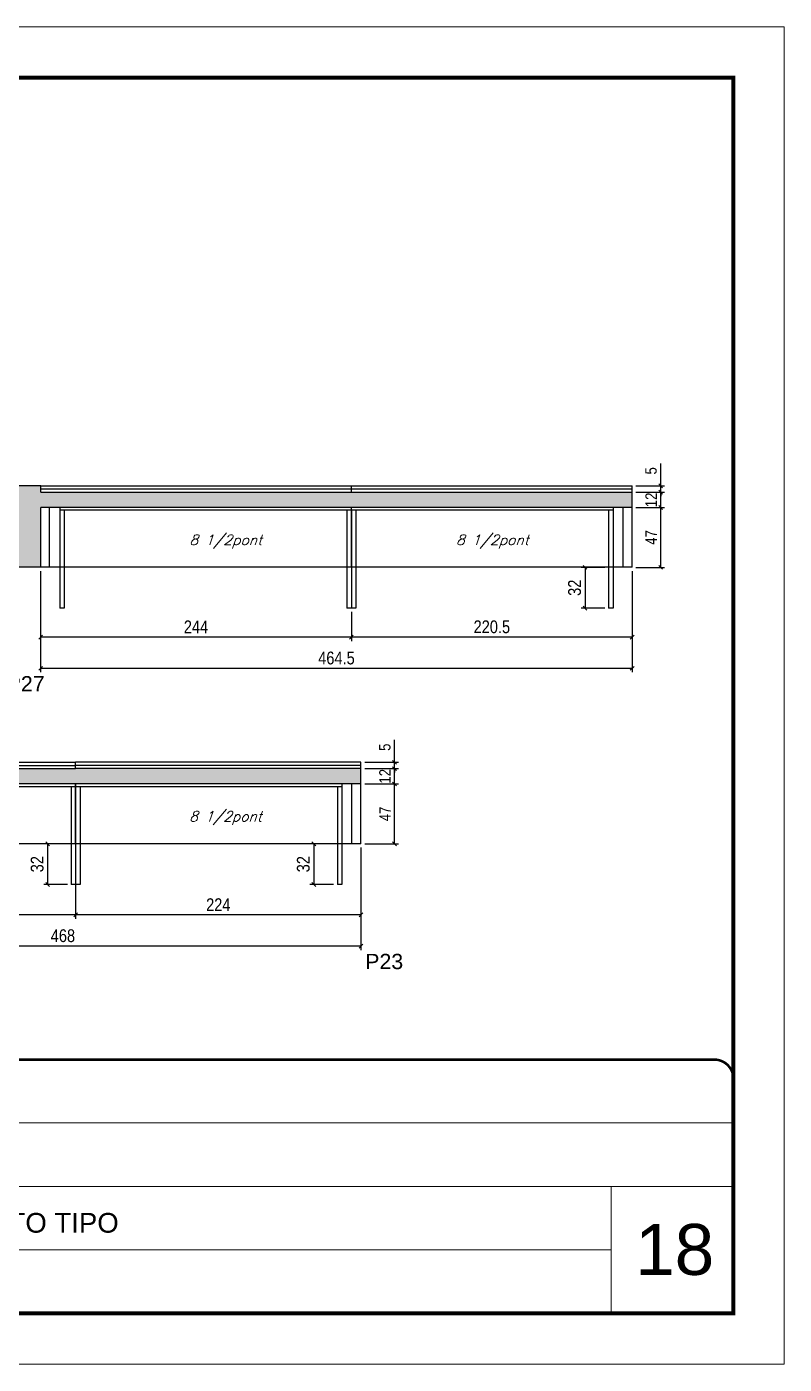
# Model space of a CAD drawing. Extents: x -10448 to -1189, y -11772 to 17235.
# Drawn here: x -7960 to -7365, y 11200 to 12250 of the extents above; entities that cross this region are included whole.
import ezdxf

# ---------------------------------------------------------------- set-up
doc = ezdxf.new("R2010")
doc.units = 0
doc.linetypes.add('CONTINUO', pattern=[0])
doc.linetypes.add('DASHED', pattern=[0.75, 0.5, -0.25])
for name, color, linetype in [('5', 5, 'Continuous'), ('COTA', 241, 'Continuous'), ('Painéis', 200, 'Continuous'), ('SARR_2.2x7', 40, 'Continuous'), ('SARR_3.5x7', 81, 'Continuous'), ('SARR_EDITAR', 141, 'Continuous'), ('texto', 7, 'Continuous')]:
    doc.layers.add(name, color=color, linetype=linetype)
for name, color, linetype, lineweight in [('CARIMBO', 255, 'Continuous', 9), ('Folhas', 255, 'Continuous', 9), ('SARRAFO DE PRESSAO', 251, 'DASHED', 9)]:
    doc.layers.add(name, color=color, linetype=linetype, lineweight=lineweight)
doc.styles.add('ARIAL', font='arial.ttf')
doc.styles.add('COTA TECNICA', font='techl___.ttf', dxfattribs={"height": 10})
doc.styles.add('COTA TECNICA-50', font='techl___.ttf', dxfattribs={"height": 9})
doc.styles.add('Romans', font='romans.shx')
doc.styles.get("Standard").update_dxf_attribs({"font": 'arial.ttf'})
doc.dimstyles.new('COTA PAINEL-50', dxfattribs={"dimtxt": 9, "dimasz": 3, "dimexe": 3, "dimexo": 3, "dimgap": 3, "dimtad": 1, "dimdec": 1, "dimzin": 12, "dimdsep": 46, "dimtxsty": 'COTA TECNICA-50', "dimblk1": 'OBLIQUE', "dimblk2": 'OBLIQUE', "dimsah": 1, "dimcen": 0.9, "dimclrd": 4, "dimclre": 4, "dimclrt": 240, "dimadec": 1, "dimazin": 3, "dimtfac": 1, "dimtdec": 1, "dimtmove": 0, "dimatfit": 3, "dimfxl": 1, "dimtolj": 1, "dimtzin": 12, "dimarcsym": 0})
doc.dimstyles.new('PAINEL', dxfattribs={"dimtxt": 10, "dimasz": 3, "dimexe": 3, "dimexo": 3, "dimgap": 3, "dimtad": 1, "dimdec": 1, "dimzin": 12, "dimdsep": 46, "dimtxsty": 'COTA TECNICA', "dimblk1": 'OBLIQUE', "dimblk2": 'OBLIQUE', "dimsah": 1, "dimcen": 0.9, "dimclrd": 4, "dimclre": 4, "dimclrt": 240, "dimadec": 1, "dimazin": 3, "dimtfac": 1, "dimtdec": 1, "dimtmove": 0, "dimatfit": 3, "dimfxl": 1, "dimtolj": 1, "dimtzin": 12, "dimarcsym": 0})

# ---------------------------------------------------------------- blocks, each defined once
blk = doc.blocks.new('9999999999')
at = {"color": 30, "linetype": 'CONTINUO'}
for p, q in [((98564.6, 34379.6), (99584, 34379.6)), ((98564.6, 34329.8), (99488, 34329.8)), ((99584, 34329.8), (99488, 34329.8)), ((99488, 34329.8), (99488, 34230.2)), ((98564.6, 34280), (99488, 34280))]:
    blk.add_line(p, q, dxfattribs=at)
at = {"color": 30, "linetype": 'CONTINUO', "const_width": 2}
blk.add_lwpolyline([(99584, 34230.2), (99584, 34414.4, 0.414214), (99569, 34429.4), (98229, 34429.4, 0.414214), (98214, 34414.4), (98214, 34245.2, 0.414214), (98229, 34230.2), (99584, 34230.2)], format="xyb", dxfattribs=at)
at = {"layer": 'Folhas'}
blk.add_lwpolyline([(98139, 34190.2), (99624, 34190.2), (99624, 35240.2), (98139, 35240.2)], close=True, dxfattribs=at)
at = {"layer": 'Folhas', "color": 30, "const_width": 3}
blk.add_lwpolyline([(98214, 34230.2), (99584, 34230.2), (99584, 35200.2), (98214, 35200.2)], close=True, dxfattribs=at)
at = {"color": 7, "linetype": 'Continuous', "ltscale": 5, "style": 'ARIAL'}
blk.add_text('2°, 3° E PAVIMENTO TIPO', height=15.483, dxfattribs=at).set_placement((98837.7, 34293.5))
blk = doc.blocks.new('_Oblique')
at = {"color": 0, "linetype": 'ByBlock', "lineweight": -2}
blk.add_line((-0.5, -0.5), (0.5, 0.5), dxfattribs=at)
blk = doc.blocks.new('*D1392')
at = {"layer": 'COTA', "color": 4, "linetype": 'ByBlock', "lineweight": -2, "transparency": 16777216}
for p, q in [((-7461.8, 11889.5), (-7461.8, 11907)), ((-7481.2, 11889.5), (-7458.8, 11889.5)), ((-7461.8, 11884.5), (-7461.8, 11889.5)), ((-7481.2, 11884.5), (-7458.8, 11884.5)), ((-7461.8, 11884.5), (-7461.8, 11881.5))]:
    blk.add_line(p, q, dxfattribs=at)
at = {"layer": 'Defpoints', "color": 0, "linetype": 'ByBlock', "transparency": 16777216}
for p in [(-7484.2, 11889.5), (-7461.8, 11889.5), (-7484.2, 11884.5)]:
    blk.add_point(p, dxfattribs=at)
at = {"layer": 'COTA', "color": 4, "linetype": 'ByBlock', "lineweight": -2, "transparency": 16777216, "xscale": 3, "yscale": 3, "zscale": 3}
for p, rotation in [((-7461.8, 11889.5), 270), ((-7461.8, 11884.5), 90)]:
    blk.add_blockref('_Oblique', p, dxfattribs=dict(at, rotation=rotation))
at = {"layer": 'COTA', "color": 240, "linetype": 'ByBlock', "transparency": 16777216, "insert": (-7469.4, 11901.3), "char_height": 9, "attachment_point": 5, "rotation": 90, "style": 'COTA TECNICA-50'}
blk.add_mtext('\\A1;5', dxfattribs=at)
blk = doc.blocks.new('*D340')
at = {"layer": 'COTA', "color": 4, "linetype": 'ByBlock', "lineweight": -2, "transparency": 16777216}
for p, q in [((-7921.2, 11605.5), (-7921.2, 11549.7)), ((-7697.2, 11605.5), (-7697.2, 11549.7)), ((-7697.2, 11552.7), (-7921.2, 11552.7))]:
    blk.add_line(p, q, dxfattribs=at)
at = {"layer": 'Defpoints', "color": 0, "linetype": 'ByBlock', "transparency": 16777216}
for p in [(-7921.2, 11608.5), (-7697.2, 11608.5), (-7921.2, 11552.7)]:
    blk.add_point(p, dxfattribs=at)
at = {"layer": 'COTA', "color": 4, "linetype": 'ByBlock', "lineweight": -2, "transparency": 16777216, "xscale": 3, "yscale": 3, "zscale": 3, "rotation": 180}
blk.add_blockref('_Oblique', (-7921.2, 11552.7), dxfattribs=at)
at = {"layer": 'COTA', "color": 4, "linetype": 'ByBlock', "lineweight": -2, "transparency": 16777216, "xscale": 3, "yscale": 3, "zscale": 3}
blk.add_blockref('_Oblique', (-7697.2, 11552.7), dxfattribs=at)
at = {"layer": 'COTA', "color": 240, "linetype": 'ByBlock', "transparency": 16777216, "insert": (-7809.2, 11560.7), "char_height": 10, "attachment_point": 5, "style": 'COTA TECNICA'}
blk.add_mtext('\\A1;224', dxfattribs=at)
blk = doc.blocks.new('*D1404')
at = {"layer": 'COTA', "color": 4, "linetype": 'ByBlock', "lineweight": -2, "transparency": 16777216}
for p, q in [((-7718.7, 11608.5), (-7737.2, 11608.5)), ((-7734.2, 11608.5), (-7734.2, 11576.5)), ((-7718.7, 11576.5), (-7737.2, 11576.5))]:
    blk.add_line(p, q, dxfattribs=at)
at = {"layer": 'Defpoints', "color": 0, "linetype": 'ByBlock', "transparency": 16777216}
for p in [(-7715.7, 11608.5), (-7734.2, 11576.5), (-7715.7, 11576.5)]:
    blk.add_point(p, dxfattribs=at)
at = {"layer": 'COTA', "color": 4, "linetype": 'ByBlock', "lineweight": -2, "transparency": 16777216, "xscale": 3, "yscale": 3, "zscale": 3}
for p, rotation in [((-7734.2, 11608.5), 90), ((-7734.2, 11576.5), 270)]:
    blk.add_blockref('_Oblique', p, dxfattribs=dict(at, rotation=rotation))
at = {"layer": 'COTA', "color": 240, "linetype": 'ByBlock', "transparency": 16777216, "insert": (-7742.4, 11592.5), "char_height": 10, "attachment_point": 5, "rotation": 90, "style": 'COTA TECNICA'}
blk.add_mtext('\\A1;32', dxfattribs=at)
blk = doc.blocks.new('*D341')
at = {"layer": 'COTA', "color": 4, "linetype": 'ByBlock', "lineweight": -2, "transparency": 16777216}
for p, q in [((-8165.2, 11605.5), (-8165.2, 11549.7)), ((-7921.2, 11605.5), (-7921.2, 11549.7)), ((-7921.2, 11552.7), (-8165.2, 11552.7))]:
    blk.add_line(p, q, dxfattribs=at)
at = {"layer": 'Defpoints', "color": 0, "linetype": 'ByBlock', "transparency": 16777216}
for p in [(-8165.2, 11608.5), (-7921.2, 11608.5), (-8165.2, 11552.7)]:
    blk.add_point(p, dxfattribs=at)
at = {"layer": 'COTA', "color": 4, "linetype": 'ByBlock', "lineweight": -2, "transparency": 16777216, "xscale": 3, "yscale": 3, "zscale": 3, "rotation": 180}
blk.add_blockref('_Oblique', (-8165.2, 11552.7), dxfattribs=at)
at = {"layer": 'COTA', "color": 4, "linetype": 'ByBlock', "lineweight": -2, "transparency": 16777216, "xscale": 3, "yscale": 3, "zscale": 3}
blk.add_blockref('_Oblique', (-7921.2, 11552.7), dxfattribs=at)
at = {"layer": 'COTA', "color": 240, "linetype": 'ByBlock', "transparency": 16777216, "insert": (-8043.2, 11560.7), "char_height": 10, "attachment_point": 5, "style": 'COTA TECNICA'}
blk.add_mtext('\\A1;244', dxfattribs=at)
blk = doc.blocks.new('*D342')
at = {"layer": 'COTA', "color": 4, "linetype": 'ByBlock', "lineweight": -2, "transparency": 16777216}
for p, q in [((-8165.2, 11605.5), (-8165.2, 11525.1)), ((-7697.2, 11605.5), (-7697.2, 11525.1)), ((-7697.2, 11528.1), (-8165.2, 11528.1))]:
    blk.add_line(p, q, dxfattribs=at)
at = {"layer": 'Defpoints', "color": 0, "linetype": 'ByBlock', "transparency": 16777216}
for p in [(-8165.2, 11608.5), (-7697.2, 11608.5), (-8165.2, 11528.1)]:
    blk.add_point(p, dxfattribs=at)
at = {"layer": 'COTA', "color": 4, "linetype": 'ByBlock', "lineweight": -2, "transparency": 16777216, "xscale": 3, "yscale": 3, "zscale": 3, "rotation": 180}
blk.add_blockref('_Oblique', (-8165.2, 11528.1), dxfattribs=at)
at = {"layer": 'COTA', "color": 4, "linetype": 'ByBlock', "lineweight": -2, "transparency": 16777216, "xscale": 3, "yscale": 3, "zscale": 3}
blk.add_blockref('_Oblique', (-7697.2, 11528.1), dxfattribs=at)
at = {"layer": 'COTA', "color": 240, "linetype": 'ByBlock', "transparency": 16777216, "insert": (-7931.2, 11536.3), "char_height": 10, "attachment_point": 5, "style": 'COTA TECNICA'}
blk.add_mtext('\\A1;468', dxfattribs=at)
blk = doc.blocks.new('*D1405')
at = {"layer": 'COTA', "color": 4, "linetype": 'ByBlock', "lineweight": -2, "transparency": 16777216}
for p, q in [((-7927.7, 11608.5), (-7946.2, 11608.5)), ((-7943.2, 11608.5), (-7943.2, 11576.5)), ((-7927.7, 11576.5), (-7946.2, 11576.5))]:
    blk.add_line(p, q, dxfattribs=at)
at = {"layer": 'Defpoints', "color": 0, "linetype": 'ByBlock', "transparency": 16777216}
for p in [(-7924.7, 11608.5), (-7943.2, 11576.5), (-7924.7, 11576.5)]:
    blk.add_point(p, dxfattribs=at)
at = {"layer": 'COTA', "color": 4, "linetype": 'ByBlock', "lineweight": -2, "transparency": 16777216, "xscale": 3, "yscale": 3, "zscale": 3}
for p, rotation in [((-7943.2, 11608.5), 90), ((-7943.2, 11576.5), 270)]:
    blk.add_blockref('_Oblique', p, dxfattribs=dict(at, rotation=rotation))
at = {"layer": 'COTA', "color": 240, "linetype": 'ByBlock', "transparency": 16777216, "insert": (-7951.4, 11592.5), "char_height": 10, "attachment_point": 5, "rotation": 90, "style": 'COTA TECNICA'}
blk.add_mtext('\\A1;32', dxfattribs=at)
blk = doc.blocks.new('*D356')
at = {"layer": 'COTA', "color": 4, "linetype": 'ByBlock', "lineweight": -2, "transparency": 16777216}
for p, q in [((-7484.2, 11822.5), (-7484.2, 11767.7)), ((-7704.7, 11790.5), (-7704.7, 11767.7)), ((-7484.2, 11770.7), (-7704.7, 11770.7))]:
    blk.add_line(p, q, dxfattribs=at)
at = {"layer": 'Defpoints', "color": 0, "linetype": 'ByBlock', "transparency": 16777216}
for p in [(-7484.2, 11825.5), (-7704.7, 11793.5), (-7704.7, 11770.7)]:
    blk.add_point(p, dxfattribs=at)
at = {"layer": 'COTA', "color": 4, "linetype": 'ByBlock', "lineweight": -2, "transparency": 16777216, "xscale": 3, "yscale": 3, "zscale": 3, "rotation": 180}
blk.add_blockref('_Oblique', (-7704.7, 11770.7), dxfattribs=at)
at = {"layer": 'COTA', "color": 4, "linetype": 'ByBlock', "lineweight": -2, "transparency": 16777216, "xscale": 3, "yscale": 3, "zscale": 3}
blk.add_blockref('_Oblique', (-7484.2, 11770.7), dxfattribs=at)
at = {"layer": 'COTA', "color": 240, "linetype": 'ByBlock', "transparency": 16777216, "insert": (-7594.4, 11778.8), "char_height": 10, "attachment_point": 5, "style": 'COTA TECNICA'}
blk.add_mtext('\\A1;220.5', dxfattribs=at)
blk = doc.blocks.new('*D357')
at = {"layer": 'COTA', "color": 4, "linetype": 'ByBlock', "lineweight": -2, "transparency": 16777216}
for p, q in [((-7948.7, 11822.5), (-7948.7, 11767.7)), ((-7704.7, 11790.5), (-7704.7, 11767.7)), ((-7704.7, 11770.7), (-7948.7, 11770.7))]:
    blk.add_line(p, q, dxfattribs=at)
at = {"layer": 'Defpoints', "color": 0, "linetype": 'ByBlock', "transparency": 16777216}
for p in [(-7948.7, 11825.5), (-7704.7, 11793.5), (-7948.7, 11770.7)]:
    blk.add_point(p, dxfattribs=at)
at = {"layer": 'COTA', "color": 4, "linetype": 'ByBlock', "lineweight": -2, "transparency": 16777216, "xscale": 3, "yscale": 3, "zscale": 3, "rotation": 180}
blk.add_blockref('_Oblique', (-7948.7, 11770.7), dxfattribs=at)
at = {"layer": 'COTA', "color": 4, "linetype": 'ByBlock', "lineweight": -2, "transparency": 16777216, "xscale": 3, "yscale": 3, "zscale": 3}
blk.add_blockref('_Oblique', (-7704.7, 11770.7), dxfattribs=at)
at = {"layer": 'COTA', "color": 240, "linetype": 'ByBlock', "transparency": 16777216, "insert": (-7826.7, 11778.8), "char_height": 10, "attachment_point": 5, "style": 'COTA TECNICA'}
blk.add_mtext('\\A1;244', dxfattribs=at)
blk = doc.blocks.new('*D1423')
at = {"layer": 'COTA', "color": 4, "linetype": 'ByBlock', "lineweight": -2, "transparency": 16777216}
for p, q in [((-7948.7, 11822.5), (-7948.7, 11743.2)), ((-7484.2, 11822.5), (-7484.2, 11743.2)), ((-7484.2, 11746.2), (-7948.7, 11746.2))]:
    blk.add_line(p, q, dxfattribs=at)
at = {"layer": 'Defpoints', "color": 0, "linetype": 'ByBlock', "transparency": 16777216}
for p in [(-7948.7, 11825.5), (-7484.2, 11825.5), (-7948.7, 11746.2)]:
    blk.add_point(p, dxfattribs=at)
at = {"layer": 'COTA', "color": 4, "linetype": 'ByBlock', "lineweight": -2, "transparency": 16777216, "xscale": 3, "yscale": 3, "zscale": 3, "rotation": 180}
blk.add_blockref('_Oblique', (-7948.7, 11746.2), dxfattribs=at)
at = {"layer": 'COTA', "color": 4, "linetype": 'ByBlock', "lineweight": -2, "transparency": 16777216, "xscale": 3, "yscale": 3, "zscale": 3}
blk.add_blockref('_Oblique', (-7484.2, 11746.2), dxfattribs=at)
at = {"layer": 'COTA', "color": 240, "linetype": 'ByBlock', "transparency": 16777216, "insert": (-7716.4, 11754.3), "char_height": 10, "attachment_point": 5, "style": 'COTA TECNICA'}
blk.add_mtext('\\A1;464.5', dxfattribs=at)
blk = doc.blocks.new('*D1424')
at = {"layer": 'COTA', "color": 4, "linetype": 'ByBlock', "lineweight": -2, "transparency": 16777216}
for p, q in [((-7505.7, 11825.5), (-7524.2, 11825.5)), ((-7521.2, 11825.5), (-7521.2, 11793.5)), ((-7505.7, 11793.5), (-7524.2, 11793.5))]:
    blk.add_line(p, q, dxfattribs=at)
at = {"layer": 'Defpoints', "color": 0, "linetype": 'ByBlock', "transparency": 16777216}
for p in [(-7502.7, 11825.5), (-7521.2, 11793.5), (-7502.7, 11793.5)]:
    blk.add_point(p, dxfattribs=at)
at = {"layer": 'COTA', "color": 4, "linetype": 'ByBlock', "lineweight": -2, "transparency": 16777216, "xscale": 3, "yscale": 3, "zscale": 3}
for p, rotation in [((-7521.2, 11825.5), 90), ((-7521.2, 11793.5), 270)]:
    blk.add_blockref('_Oblique', p, dxfattribs=dict(at, rotation=rotation))
at = {"layer": 'COTA', "color": 240, "linetype": 'ByBlock', "transparency": 16777216, "insert": (-7529.4, 11809.5), "char_height": 10, "attachment_point": 5, "rotation": 90, "style": 'COTA TECNICA'}
blk.add_mtext('\\A1;32', dxfattribs=at)
blk = doc.blocks.new('*D361')
at = {"layer": 'COTA', "color": 4, "linetype": 'ByBlock', "lineweight": -2, "transparency": 16777216}
for p, q in [((-7481.2, 11872.5), (-7458.8, 11872.5)), ((-7461.8, 11825.5), (-7461.8, 11872.5)), ((-7481.2, 11825.5), (-7458.8, 11825.5))]:
    blk.add_line(p, q, dxfattribs=at)
at = {"layer": 'Defpoints', "color": 0, "linetype": 'ByBlock', "transparency": 16777216}
for p in [(-7484.2, 11872.5), (-7461.8, 11872.5), (-7484.2, 11825.5)]:
    blk.add_point(p, dxfattribs=at)
at = {"layer": 'COTA', "color": 4, "linetype": 'ByBlock', "lineweight": -2, "transparency": 16777216, "xscale": 3, "yscale": 3, "zscale": 3}
for p, rotation in [((-7461.8, 11872.5), 90), ((-7461.8, 11825.5), 270)]:
    blk.add_blockref('_Oblique', p, dxfattribs=dict(at, rotation=rotation))
at = {"layer": 'COTA', "color": 240, "linetype": 'ByBlock', "transparency": 16777216, "insert": (-7469.3, 11849), "char_height": 9, "attachment_point": 5, "rotation": 90, "style": 'COTA TECNICA-50'}
blk.add_mtext('\\A1;47', dxfattribs=at)
blk = doc.blocks.new('*D362')
at = {"layer": 'COTA', "color": 4, "linetype": 'ByBlock', "lineweight": -2, "transparency": 16777216}
for p, q in [((-7481.2, 11884.5), (-7458.8, 11884.5)), ((-7461.8, 11872.5), (-7461.8, 11884.5)), ((-7481.2, 11872.5), (-7458.8, 11872.5))]:
    blk.add_line(p, q, dxfattribs=at)
at = {"layer": 'Defpoints', "color": 0, "linetype": 'ByBlock', "transparency": 16777216}
for p in [(-7484.2, 11884.5), (-7461.8, 11884.5), (-7484.2, 11872.5)]:
    blk.add_point(p, dxfattribs=at)
at = {"layer": 'COTA', "color": 4, "linetype": 'ByBlock', "lineweight": -2, "transparency": 16777216, "xscale": 3, "yscale": 3, "zscale": 3}
for p, rotation in [((-7461.8, 11884.5), 90), ((-7461.8, 11872.5), 270)]:
    blk.add_blockref('_Oblique', p, dxfattribs=dict(at, rotation=rotation))
at = {"layer": 'COTA', "color": 240, "linetype": 'ByBlock', "transparency": 16777216, "insert": (-7469.3, 11878.5), "char_height": 9, "attachment_point": 5, "rotation": 90, "style": 'COTA TECNICA-50'}
blk.add_mtext('\\A1;12', dxfattribs=at)
blk = doc.blocks.new('*D1433')
at = {"layer": 'COTA', "color": 4, "linetype": 'ByBlock', "lineweight": -2, "transparency": 16777216}
for p, q in [((-7694.2, 11655.5), (-7667.8, 11655.5)), ((-7670.8, 11608.5), (-7670.8, 11655.5)), ((-7694.2, 11608.5), (-7667.8, 11608.5))]:
    blk.add_line(p, q, dxfattribs=at)
at = {"layer": 'Defpoints', "color": 0, "linetype": 'ByBlock', "transparency": 16777216}
for p in [(-7697.2, 11655.5), (-7670.8, 11655.5), (-7697.2, 11608.5)]:
    blk.add_point(p, dxfattribs=at)
at = {"layer": 'COTA', "color": 4, "linetype": 'ByBlock', "lineweight": -2, "transparency": 16777216, "xscale": 3, "yscale": 3, "zscale": 3}
for p, rotation in [((-7670.8, 11655.5), 90), ((-7670.8, 11608.5), 270)]:
    blk.add_blockref('_Oblique', p, dxfattribs=dict(at, rotation=rotation))
at = {"layer": 'COTA', "color": 240, "linetype": 'ByBlock', "transparency": 16777216, "insert": (-7678.3, 11632), "char_height": 9, "attachment_point": 5, "rotation": 90, "style": 'COTA TECNICA-50'}
blk.add_mtext('\\A1;47', dxfattribs=at)
blk = doc.blocks.new('*D1434')
at = {"layer": 'COTA', "color": 4, "linetype": 'ByBlock', "lineweight": -2, "transparency": 16777216}
for p, q in [((-7694.2, 11667.5), (-7667.8, 11667.5)), ((-7670.8, 11655.5), (-7670.8, 11667.5)), ((-7694.2, 11655.5), (-7667.8, 11655.5))]:
    blk.add_line(p, q, dxfattribs=at)
at = {"layer": 'Defpoints', "color": 0, "linetype": 'ByBlock', "transparency": 16777216}
for p in [(-7697.2, 11667.5), (-7670.8, 11667.5), (-7697.2, 11655.5)]:
    blk.add_point(p, dxfattribs=at)
at = {"layer": 'COTA', "color": 4, "linetype": 'ByBlock', "lineweight": -2, "transparency": 16777216, "xscale": 3, "yscale": 3, "zscale": 3}
for p, rotation in [((-7670.8, 11667.5), 90), ((-7670.8, 11655.5), 270)]:
    blk.add_blockref('_Oblique', p, dxfattribs=dict(at, rotation=rotation))
at = {"layer": 'COTA', "color": 240, "linetype": 'ByBlock', "transparency": 16777216, "insert": (-7678.3, 11661.5), "char_height": 9, "attachment_point": 5, "rotation": 90, "style": 'COTA TECNICA-50'}
blk.add_mtext('\\A1;12', dxfattribs=at)
blk = doc.blocks.new('*D1435')
at = {"layer": 'COTA', "color": 4, "linetype": 'ByBlock', "lineweight": -2, "transparency": 16777216}
for p, q in [((-7670.8, 11672.5), (-7670.8, 11690)), ((-7694.2, 11672.5), (-7667.8, 11672.5)), ((-7694.2, 11667.5), (-7667.8, 11667.5)), ((-7670.8, 11667.5), (-7670.8, 11672.5)), ((-7670.8, 11667.5), (-7670.8, 11664.5))]:
    blk.add_line(p, q, dxfattribs=at)
at = {"layer": 'Defpoints', "color": 0, "linetype": 'ByBlock', "transparency": 16777216}
for p in [(-7697.2, 11672.5), (-7697.2, 11667.5), (-7670.8, 11672.5)]:
    blk.add_point(p, dxfattribs=at)
at = {"layer": 'COTA', "color": 4, "linetype": 'ByBlock', "lineweight": -2, "transparency": 16777216, "xscale": 3, "yscale": 3, "zscale": 3}
for p, rotation in [((-7670.8, 11672.5), 270), ((-7670.8, 11667.5), 90)]:
    blk.add_blockref('_Oblique', p, dxfattribs=dict(at, rotation=rotation))
at = {"layer": 'COTA', "color": 240, "linetype": 'ByBlock', "transparency": 16777216, "insert": (-7678.4, 11684.3), "char_height": 9, "attachment_point": 5, "rotation": 90, "style": 'COTA TECNICA-50'}
blk.add_mtext('\\A1;5', dxfattribs=at)

msp = doc.modelspace()

# ---------------------------------------------------------------- hatches: boundary and pattern name
at = {"layer": 'COTA', "linetype": 'ByBlock'}
h = msp.add_hatch(dxfattribs=at)
h.set_pattern_fill('AR-CONC', color=256, scale=0.03)
h.set_pattern_definition([(50, (-141028.7827, -20658.1277), (5.46554007, -0.47817257), [0.5715, -6.2865]), (355, (-141028.7827, -20658.128), (-1.05730264, 5.73170536), [0.4572, -5.02921753]), (100.4514447, (-141028.327, -20658.1676), (4.40823741, 5.25353256), [0.48570026, -5.34270734]), (46.1842, (-141028.783, -20656.604), (8.13237123, -1.26126984), [0.85725, -9.42975]), (96.6355576, (-141028.105, -20656.709), (7.122124, 7.42278374), [0.7285507, -8.01406824]), (351.184151, (-141028.783, -20656.604), (7.122124, 7.42278374), [0.685799, -7.54379196]), (21, (-141028.0207, -20656.9847), (4.54843174, -3.06795595), [0.5715, -6.2865]), (326, (-141028.0207, -20656.985), (1.85406085, 5.52563898), [0.4572, -5.0292]), (71.451445, (-141027.6417, -20657.2404), (6.40249258, 2.45768307), [0.48570026, -5.34269813]), (37.5, (-141028.7827, -20658.1277), (0.092658098, 2.536651166), [0, -4.96824, 0, -5.1054, 0, -5.04825]), (7.5, (-141028.7827, -20658.1277), (2.004589875, 3.005417245), [0, -2.91084, 0, -4.85394, 0, -1.92405]), (327.5, (-141030.482, -20658.1277), (4.067717855, -0.17186232), [0, -1.905, 0, -5.9436, 0, -7.8867]), (317.5, (-141031.244, -20658.1277), (4.44387544, 0.76279473), [0, -2.4765, 0, -3.94716, 0, -5.6007])])
h.paths.add_polyline_path([(-7974.41, 11825.55), (-7948.67, 11825.55), (-7948.67, 11872.55), (-7484.17, 11872.55), (-7484.17, 11884.55), (-7948.67, 11884.55), (-7948.67, 11889.55), (-7974.41, 11889.55)])
h = msp.add_hatch(dxfattribs=at)
h.set_pattern_fill('AR-CONC', color=256, scale=0.03)
h.set_pattern_definition([(50, (-139469.2827, -18395.9775), (5.46554007, -0.47817257), [0.5715, -6.2865]), (355, (-139469.2827, -18395.9775), (-1.05730264, 5.73170536), [0.4572, -5.02921753]), (100.4514447, (-139468.827, -18396.0174), (4.40823741, 5.25353256), [0.48570026, -5.34270734]), (46.1842, (-139469.283, -18394.4535), (8.13237123, -1.26126984), [0.85725, -9.42975]), (96.6355576, (-139468.605, -18394.559), (7.122124, 7.42278374), [0.7285507, -8.01406824]), (351.184151, (-139469.283, -18394.4535), (7.122124, 7.42278374), [0.685799, -7.54379196]), (21, (-139468.5207, -18394.8345), (4.54843174, -3.06795595), [0.5715, -6.2865]), (326, (-139468.5207, -18394.8345), (1.85406085, 5.52563898), [0.4572, -5.0292]), (71.451445, (-139468.1417, -18395.09), (6.40249258, 2.45768307), [0.48570026, -5.34269813]), (37.5, (-139469.2827, -18395.9775), (0.092658098, 2.536651166), [0, -4.96824, 0, -5.1054, 0, -5.04825]), (7.5, (-139469.2827, -18395.9775), (2.004589875, 3.005417245), [0, -2.91084, 0, -4.85394, 0, -1.92405]), (327.5, (-139470.982, -18395.9775), (4.067717855, -0.17186232), [0, -1.905, 0, -5.9436, 0, -7.8867]), (317.5, (-139471.744, -18395.9775), (4.44387544, 0.76279473), [0, -2.4765, 0, -3.94716, 0, -5.6007])])
h.paths.add_polyline_path([(-8197.41, 11608.52), (-8165.22, 11608.52), (-8165.22, 11655.52), (-7921.22, 11655.52), (-7697.22, 11655.52), (-7697.22, 11667.52), (-7921.22, 11667.52), (-8165.22, 11667.52), (-8165.22, 11672.52), (-8197.41, 11672.52), (-8197.41, 11667.52), (-8654.91, 11667.52), (-8654.91, 11655.52), (-8197.41, 11655.52)])

# ---------------------------------------------------------------- linework, layer by layer
for p, q in [((-7948.67, 11889.55), (-7974.41, 11889.55)), ((-7484.17, 11872.55), (-7484.17, 11884.55)), ((-7948.67, 11825.55), (-7974.41, 11825.55))]:
    msp.add_line(p, q, dxfattribs=at)
at = {"layer": 'Painéis', "linetype": 'Continuous'}
for p, q in [((-7948.67, 11884.55), (-7948.67, 11889.55)), ((-7704.67, 11884.55), (-7704.67, 11889.55)), ((-7484.17, 11884.55), (-7484.17, 11889.55)), ((-7921.22, 11667.52), (-7921.22, 11672.52)), ((-7921.22, 11667.52), (-7921.22, 11672.52)), ((-7697.22, 11667.52), (-7697.22, 11672.52))]:
    msp.add_line(p, q, dxfattribs=at)
at = {"layer": 'Painéis', "linetype": 'ByBlock'}
for p, q in [((-7484.17, 11872.55), (-7948.67, 11872.55)), ((-7948.67, 11825.55), (-7948.67, 11872.55)), ((-7704.67, 11825.55), (-7704.67, 11872.55)), ((-7484.17, 11825.55), (-7484.17, 11872.55)), ((-7484.17, 11825.55), (-7948.67, 11825.55)), ((-7697.22, 11655.52), (-7697.22, 11667.52)), ((-7921.22, 11655.52), (-8165.22, 11655.52)), ((-7697.22, 11655.52), (-7921.22, 11655.52)), ((-7921.22, 11608.52), (-7921.22, 11655.52)), ((-7921.22, 11608.52), (-7921.22, 11655.52)), ((-7697.22, 11608.52), (-7697.22, 11655.52)), ((-7921.22, 11608.52), (-8165.22, 11608.52)), ((-7697.22, 11608.52), (-7921.22, 11608.52))]:
    msp.add_line(p, q, dxfattribs=at)
at = {"layer": 'Painéis', "linetype": 'Continuous'}
for points in [[(-7948.67, 11889.55), (-7484.17, 11889.55)], [(-7948.67, 11884.55), (-7484.17, 11884.55)], [(-8165.22, 11672.52), (-7921.22, 11672.52)], [(-8165.22, 11667.52), (-7921.22, 11667.52)], [(-7697.22, 11672.52), (-7921.22, 11672.52)], [(-7697.22, 11667.52), (-7921.22, 11667.52)]]:
    msp.add_lwpolyline(points, dxfattribs=at)
at = {"layer": 'SARR_2.2x7', "linetype": 'Continuous'}
for p, q in [((-7941.67, 11825.55), (-7941.67, 11872.55)), ((-7704.67, 11870.35), (-7933.67, 11870.35)), ((-7499.17, 11870.35), (-7704.67, 11870.35)), ((-7491.17, 11825.55), (-7491.17, 11872.55)), ((-7704.22, 11608.52), (-7704.22, 11655.52)), ((-7921.22, 11653.32), (-8150.22, 11653.32)), ((-7712.22, 11653.32), (-7921.22, 11653.32))]:
    msp.add_line(p, q, dxfattribs=at)
at = {"layer": 'SARR_3.5x7'}
for p, q in [((-7933.67, 11872.55), (-7933.67, 11793.55)), ((-7930.17, 11870.35), (-7930.17, 11793.55)), ((-7708.17, 11870.35), (-7708.17, 11793.55)), ((-7704.67, 11870.35), (-7704.67, 11793.55)), ((-7701.17, 11870.35), (-7701.17, 11793.55)), ((-7502.67, 11870.35), (-7502.67, 11793.55)), ((-7499.17, 11872.55), (-7499.17, 11793.55)), ((-7930.17, 11793.55), (-7933.67, 11793.55)), ((-7704.67, 11793.55), (-7708.17, 11793.55)), ((-7701.17, 11793.55), (-7704.67, 11793.55)), ((-7499.17, 11793.55), (-7502.67, 11793.55)), ((-7921.22, 11655.52), (-7921.22, 11576.52)), ((-7921.22, 11655.52), (-7921.22, 11576.52)), ((-7712.22, 11655.52), (-7712.22, 11576.52)), ((-7924.72, 11653.32), (-7924.72, 11576.52)), ((-7917.72, 11653.32), (-7917.72, 11576.52)), ((-7715.72, 11653.32), (-7715.72, 11576.52)), ((-7921.22, 11576.52), (-7924.72, 11576.52)), ((-7917.72, 11576.52), (-7921.22, 11576.52)), ((-7712.22, 11576.52), (-7715.72, 11576.52))]:
    msp.add_line(p, q, dxfattribs=at)
at = {"layer": 'SARR_EDITAR', "linetype": 'Continuous'}
for points in [[(-7948.67, 11887.05), (-7484.17, 11887.05)], [(-8165.22, 11670.02), (-7921.22, 11670.02)], [(-7697.22, 11670.02), (-7921.22, 11670.02)]]:
    msp.add_lwpolyline(points, dxfattribs=at)

# ---------------------------------------------------------------- block references
at = {"layer": 'SARRAFO DE PRESSAO', "color": 6, "linetype": 'ByBlock'}
msp.add_blockref('9999999999', (-106988.76, -22990.28), dxfattribs=at)

# ---------------------------------------------------------------- texts
at = {"layer": '5', "linetype": 'Continuous'}
for s, p in [('P27', (-7975.38, 11728.15)), ('P23', (-7693.84, 11510.12))]:
    msp.add_text(s, height=12, rotation=359.99996, dxfattribs=at).set_placement(p)
at = {"layer": 'CARIMBO', "style": 'ARIAL'}
msp.add_text('18', height=40, dxfattribs=at).set_placement((-7481.92, 11270.07))
at = {"layer": 'texto', "color": 2, "char_height": 8, "attachment_point": 5, "style": 'Romans'}
for insert in [(-7803.35, 11845.77), (-7593.99, 11845.77), (-7803.55, 11628.74)]:
    msp.add_mtext('{\\Q19;\\C256;8 1/2pont}', dxfattribs=dict(at, insert=insert))

# ---------------------------------------------------------------- dimensions: what is measured, and where the dimension line sits
at = {"layer": 'COTA', "linetype": 'ByBlock'}
for base, p1, p2, angle, dimstyle, picture, middle in [((-7461.76, 11889.55), (-7484.17, 11884.55), (-7484.17, 11889.55), 90, 'COTA PAINEL-50', '*D1392', (-7469.36, 11901.29)), ((-7461.76, 11872.55), (-7484.17, 11825.55), (-7484.17, 11872.55), 90, 'COTA PAINEL-50', '*D361', (-7469.32, 11849.05)), ((-7948.67, 11746.16), (-7484.17, 11825.55), (-7948.67, 11825.55), 180, 'PAINEL', '*D1423', (-7716.42, 11754.27)), ((-7704.67, 11770.7), (-7484.17, 11825.55), (-7704.67, 11793.55), 180, 'PAINEL', '*D356', (-7594.42, 11778.81)), ((-7521.17, 11793.55), (-7502.67, 11825.55), (-7502.67, 11793.55), 90, 'PAINEL', '*D1424', (-7529.39, 11809.55)), ((-7670.78, 11672.52), (-7697.22, 11667.52), (-7697.22, 11672.52), 90, 'COTA PAINEL-50', '*D1435', (-7678.38, 11684.27)), ((-7670.78, 11655.52), (-7697.22, 11608.52), (-7697.22, 11655.52), 90, 'COTA PAINEL-50', '*D1433', (-7678.35, 11632.02)), ((-8165.22, 11552.68), (-7921.22, 11608.52), (-8165.22, 11608.52), 180, 'PAINEL', '*D341', (-8043.22, 11560.75)), ((-8165.22, 11528.13), (-7697.22, 11608.52), (-8165.22, 11608.52), 180, 'PAINEL', '*D342', (-7931.22, 11536.26)), ((-7943.22, 11576.52), (-7924.72, 11608.52), (-7924.72, 11576.52), 90, 'PAINEL', '*D1405', (-7951.44, 11592.52)), ((-7734.22, 11576.52), (-7715.72, 11608.52), (-7715.72, 11576.52), 90, 'PAINEL', '*D1404', (-7742.44, 11592.52))]:
    dim = msp.add_linear_dim(base=base, p1=p1, p2=p2, angle=angle, dimstyle=dimstyle, dxfattribs=at)
    dim.commit()
    dim.dimension.update_dxf_attribs({"geometry": picture, "text_midpoint": middle})
dim = msp.add_linear_dim(base=(-7461.76, 11884.55), p1=(-7484.17, 11872.55), p2=(-7484.17, 11884.55), angle=90, dimstyle='COTA PAINEL-50', override={"dimtmove": 1}, dxfattribs=at)
dim.commit()
dim.dimension.update_dxf_attribs({"geometry": '*D362', "text_midpoint": (-7461.76, 11878.55), "dimtype": 160})
for base, p1, p2, picture, middle in [((-7948.67, 11770.7), (-7704.67, 11793.55), (-7948.67, 11825.55), '*D357', (-7826.67, 11778.78)), ((-7921.22, 11552.68), (-7697.22, 11608.52), (-7921.22, 11608.52), '*D340', (-7809.22, 11560.75))]:
    dim = msp.add_linear_dim(base=base, p1=p1, p2=p2, angle=180, dimstyle='PAINEL', override={"dimtmove": 1}, dxfattribs=at)
    dim.commit()
    dim.dimension.update_dxf_attribs({"geometry": picture, "text_midpoint": middle})
dim = msp.add_linear_dim(base=(-7670.78, 11667.52), p1=(-7697.22, 11655.52), p2=(-7697.22, 11667.52), angle=90, dimstyle='COTA PAINEL-50', dxfattribs=at)
dim.commit()
dim.dimension.update_dxf_attribs({"geometry": '*D1434', "text_midpoint": (-7670.78, 11661.52), "dimtype": 160})

doc.saveas('drawing.dxf')
